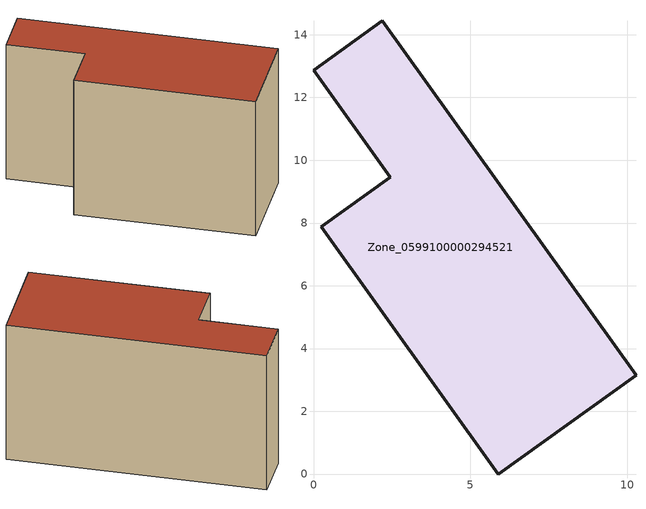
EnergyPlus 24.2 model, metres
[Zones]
Zone_0599100000294521
 floor ground (C_G): 10.28,3.15 5.88,0 0.25,7.88 2.45,9.46 0,12.88 2.19,14.44 z0
 wall outside (C_F): 5.88,0 10.28,3.15 2.19,14.44 0,12.88 2.45,9.46 0.25,7.88 5.88,0 z0:8.18
 roof outside (C_R): 0.25,7.88 5.88,0 10.28,3.15 2.19,14.44 0,12.88 2.45,9.46 z8.18
[BUILDING]
Pand.0599100000294521: North Axis=0; Terrain=City; Loads Convergence Tolerance Value=0.04; Temperature Convergence Tolerance Value=0.4; Solar Distribution=FullExterior; Maximum Number of Warmup Days=25; Minimum Number of Warmup Days=1
[Site:Location]
Rotterdam.The.Hague.AP_ZH_NLD Design_Conditions: Latitude=51.96; Longitude=4.45; Time Zone=1; Elevation=-4.5
[SITE:GROUNDTEMPERATURE:BUILDINGSURFACE]
18, 18, 18, 18, 18, 18, 18, 18, 18, 18, 18, 18
[MATERIAL] Thermal Absorptance=0.9; Solar Absorptance=0.7; Visible Absorptance=0.7
Name | Roughness | Thickness | Conductivity | Density | Specific Heat
G.TI.1975-1991 | MediumSmooth | 0.15 | 0.288461 | 540 | 1210
F.TI.1975-1991 | Rough | 0.3 | 0.230769 | 1920 | 840
R.TI.1975-1991 | MediumRough | 0.2 | 0.153846 | 1500 | 1000
[CONSTRUCTION]
C_G: G.TI.1975-1991
C_F: F.TI.1975-1991
C_R: R.TI.1975-1991
[ZONE]
Zone_0599100000294521: Type=1; Multiplier=1; Ceiling Height=Autocalculate; Volume=Autocalculate; Floor Area=autocalculate; Part of Total Floor Area=Yes
[ZONEINFILTRATION:DESIGNFLOWRATE]
Infil_Zone_0599100000294521: Zone or ZoneList or Space or SpaceList=Zone_0599100000294521; Schedule=AlwaysOn; Design Flow Rate Calculation Method=Flow/Area; Flow Rate per Floor Area=0.003; Constant Term Coefficient=1; Temperature Term Coefficient=0; Velocity Term Coefficient=0; Velocity Squared Term Coefficient=0
[HVACTEMPLATE:ZONE:IDEALLOADSAIRSYSTEM]
Zone_0599100000294521: Maximum Heating Supply Air Temperature=50; Minimum Cooling Supply Air Temperature=13; Maximum Heating Supply Air Humidity Ratio=0.0156; Minimum Cooling Supply Air Humidity Ratio=0.0077; Heating Limit=NoLimit; Cooling Limit=NoLimit; Dehumidification Control Type=ConstantSensibleHeatRatio; Cooling Sensible Heat Ratio=0.7; Dehumidification Setpoint=60; Humidification Control Type=None; Humidification Setpoint=30; Outdoor Air Method=None; Outdoor Air Flow Rate per Person=0.00944; Outdoor Air Flow Rate per Zone Floor Area=0; Outdoor Air Flow Rate per Zone=0; Demand Controlled Ventilation Type=None; Outdoor Air Economizer Type=NoEconomizer; Heat Recovery Type=None; Sensible Heat Recovery Effectiveness=0.7; Latent Heat Recovery Effectiveness=0.65
[ZONECONTROL:THERMOSTAT]
ThermostatControl_Zone_0599100000294521: Zone or ZoneList=Zone_0599100000294521; Control Type Schedule=DualSetpointControlType; Control 1=Thermostat_Zone_0599100000294521; Temperature Difference Between Cutout And Setpoint=0
[THERMOSTATSETPOINT:DUALSETPOINT]
Thermostat_Zone_0599100000294521: Heating Setpoint Temperature Schedule=HeatingSetpoint_Zone_0599100000294521; Cooling Setpoint Temperature Schedule=CoolingSetpoint_Zone_0599100000294521
[SCHEDULE:COMPACT]
HeatingSetpoint_Zone_0599100000294521: Through: 12/31, For: AllDays, Until: 24:00, 21
CoolingSetpoint_Zone_0599100000294521: Through: 12/31, For: AllDays, Until: 24:00, 24
DualSetpointControlType: Through: 12/31, For: AllDays, Until: 24:00, 4
AlwaysOn: Through: 12/31, For: AllDays, Until: 24:00, 1
